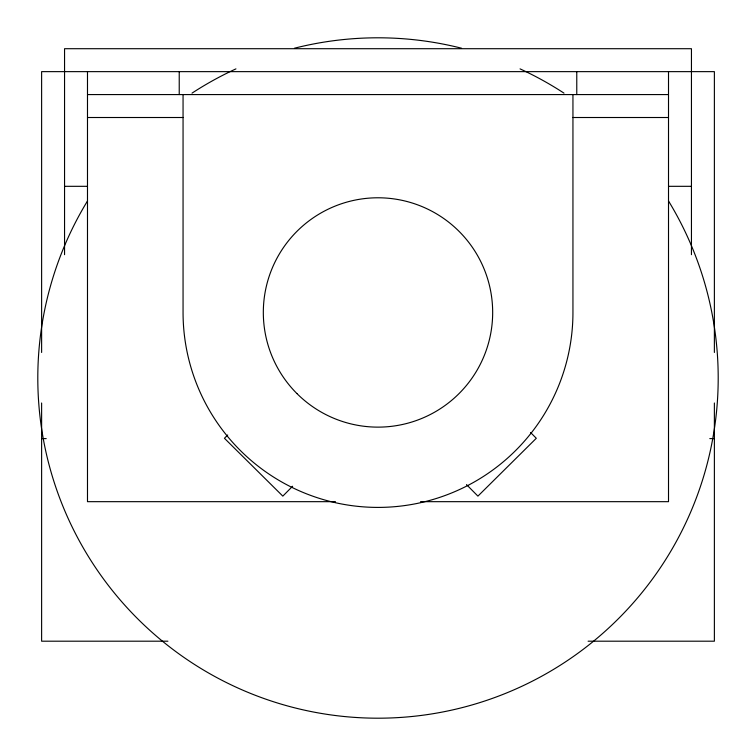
<?xml version="1.0" encoding="UTF-8"?>
<svg xmlns="http://www.w3.org/2000/svg" width="756" height="756" viewBox="0 0 756 756"><rect width="100%" height="100%" fill="white"/><g stroke="black" fill="none" stroke-linecap="round" stroke-linejoin="round"><path stroke-width="1.13" d="M227.707 434.983L224.438 438.282L282.82 496.125L292.619 486.24M87.488 94.576L668.512 94.576M87.488 117.511L183.15 117.511M572.85 117.511L668.512 117.511M64.553 186.316L87.488 186.316M668.512 186.316L691.447 186.316M41.618 438.603L46.21 438.603M709.789 438.603L714.382 438.603M335.484 501.672L87.488 501.672L87.488 71.64M420.516 501.672L668.512 501.672L668.512 71.64M167.908 641.192L41.618 641.192L41.618 402.995M588.092 641.192L714.382 641.192L714.382 402.995M530.589 432.517L536.306 438.282L477.924 496.125L466.49 484.587M714.382 352.466L714.382 71.64L41.618 71.64L41.618 352.466M691.447 254.696L691.447 48.705L64.553 48.705L64.553 254.696M576.771 71.64L576.771 94.576M572.944 94.576L572.944 312.455A194.944 194.944 0 0 1 378 507.408A194.944 194.944 0 0 1 183.056 312.455L183.056 94.576M179.229 71.64L179.229 94.576M668.474 200.907A340.2 340.2 0 0 1 598.743 636.854A340.2 340.2 0 0 1 157.257 636.854A340.2 340.2 0 0 1 87.526 200.907M192.015 93.139A340.2 340.2 0 0 1 235.938 68.881M294.443 48.223A340.2 340.2 0 0 1 461.557 48.223M520.062 68.881A340.2 340.2 0 0 1 563.985 93.139M296.91 393.545A114.676 114.676 0 0 0 488.763 342.137A114.676 114.676 0 0 0 348.318 201.691A114.676 114.676 0 0 0 296.91 393.545"/></g></svg>
